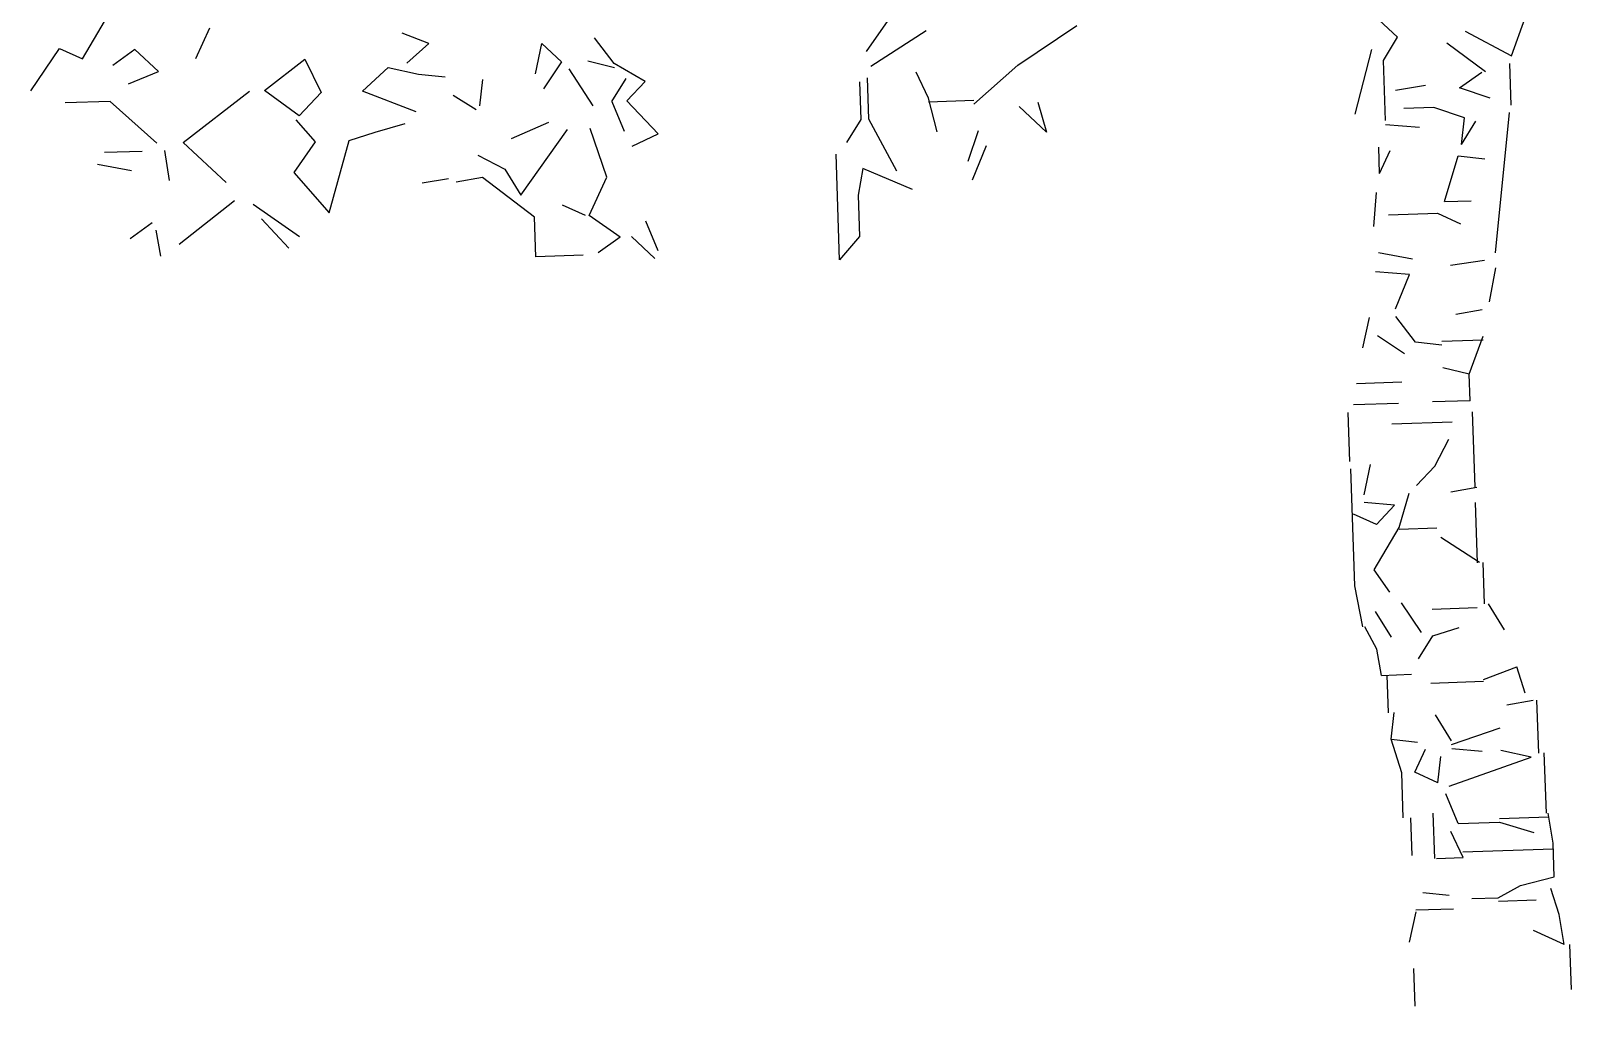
# Model space of a CAD drawing. Header units: inches. Extents: x -241 to -33, y 8 to 217.
# Drawn here: x -208.4 to -126.6, y 8.1 to 59.9 of the extents above; entities that cross this region are included whole.
import ezdxf

# ---------------------------------------------------------------- set-up
doc = ezdxf.new("R2010")
doc.units = ezdxf.units.IN
doc.header["$MEASUREMENT"] = 0
doc.layers.add('cben.net', color=7, linetype='Continuous')

# ---------------------------------------------------------------- blocks, each defined once
blk = doc.blocks.new('A$C18E60CC8')
at = {"layer": 'cben.net', "color": 3, "linetype": 'Continuous'}
for p, q in [((34.887, 50.24), (36.685, 53.302)), ((34.887, 50.24), (36.685, 53.302)), ((34.887, 50.24), (36.685, 53.302)), ((34.887, 50.24), (36.685, 53.302)), ((104.691, 51.398), (103.449, 52.555)), ((104.691, 51.398), (103.449, 52.555)), ((104.691, 51.398), (103.449, 52.555)), ((104.691, 51.398), (103.449, 52.555)), ((104.691, 51.398), (103.449, 52.555)), ((104.691, 51.398), (103.449, 52.555)), ((104.691, 51.398), (103.449, 52.555)), ((110.726, 50.4), (111.458, 52.427)), ((110.726, 50.4), (111.458, 52.427)), ((110.726, 50.4), (111.458, 52.427)), ((110.726, 50.4), (111.458, 52.427)), ((41.636, 51.87), (40.891, 50.242)), ((53.271, 51.061), (51.852, 51.614)), ((76.5, 50.645), (77.644, 52.284)), ((76.5, 50.645), (77.644, 52.284)), ((76.725, 49.852), (79.662, 51.751)), ((76.725, 49.852), (79.662, 51.751)), ((84.529, 49.916), (87.658, 52.022)), ((84.529, 49.916), (87.658, 52.022)), ((108.281, 51.718), (110.726, 50.4)), ((108.281, 51.718), (110.726, 50.4)), ((32.144, 48.547), (33.669, 50.799)), ((32.144, 48.547), (33.669, 50.799)), ((32.144, 48.547), (33.669, 50.799)), ((32.144, 48.547), (33.669, 50.799)), ((33.669, 50.799), (34.887, 50.24)), ((33.669, 50.799), (34.887, 50.24)), ((33.669, 50.799), (34.887, 50.24)), ((33.669, 50.799), (34.887, 50.24)), ((33.669, 50.799), (34.887, 50.24)), ((33.669, 50.799), (34.887, 50.24)), ((33.669, 50.799), (34.887, 50.24)), ((37.674, 50.735), (36.5, 49.894)), ((38.914, 49.576), (37.674, 50.735)), ((38.914, 49.576), (37.674, 50.735)), ((52.106, 50.021), (53.271, 51.061)), ((52.106, 50.021), (53.271, 51.061)), ((58.929, 49.451), (59.275, 51.063)), ((58.929, 49.451), (59.275, 51.063)), ((58.929, 49.451), (59.275, 51.063)), ((59.275, 51.063), (60.308, 50.098)), ((63.113, 49.993), (62.065, 51.357)), ((63.113, 49.993), (62.065, 51.357)), ((63.113, 49.993), (62.065, 51.357)), ((63.113, 49.993), (62.065, 51.357)), ((63.113, 49.993), (62.065, 51.357)), ((63.113, 49.993), (62.065, 51.357)), ((63.113, 49.993), (62.065, 51.357)), ((63.113, 49.993), (62.065, 51.357)), ((63.113, 49.993), (62.065, 51.357)), ((63.113, 49.993), (62.065, 51.357)), ((63.113, 49.993), (62.065, 51.357)), ((63.113, 49.993), (62.065, 51.357)), ((63.113, 49.993), (62.065, 51.357)), ((103.31, 50.75), (102.426, 47.318)), ((103.31, 50.75), (102.426, 47.318)), ((103.31, 50.75), (102.426, 47.318)), ((103.31, 50.75), (102.426, 47.318)), ((103.31, 50.75), (102.426, 47.318)), ((103.31, 50.75), (102.426, 47.318)), ((103.31, 50.75), (102.426, 47.318)), ((103.31, 50.75), (102.426, 47.318)), ((103.31, 50.75), (102.426, 47.318)), ((103.31, 50.75), (102.426, 47.318)), ((103.31, 50.75), (102.426, 47.318)), ((103.31, 50.75), (102.426, 47.318)), ((103.31, 50.75), (102.426, 47.318)), ((103.931, 50.169), (104.691, 51.398)), ((103.931, 50.169), (104.691, 51.398)), ((103.931, 50.169), (104.691, 51.398)), ((103.931, 50.169), (104.691, 51.398)), ((109.354, 49.552), (107.3, 51.085)), ((109.354, 49.552), (107.3, 51.085)), ((109.354, 49.552), (107.3, 51.085)), ((109.354, 49.552), (107.3, 51.085)), ((109.354, 49.552), (107.3, 51.085)), ((109.354, 49.552), (107.3, 51.085)), ((109.354, 49.552), (107.3, 51.085)), ((109.354, 49.552), (107.3, 51.085)), ((109.354, 49.552), (107.3, 51.085)), ((109.354, 49.552), (107.3, 51.085)), ((109.354, 49.552), (107.3, 51.085)), ((109.354, 49.552), (107.3, 51.085)), ((44.55, 48.565), (46.696, 50.239)), ((44.55, 48.565), (46.696, 50.239)), ((44.55, 48.565), (46.696, 50.239)), ((46.696, 50.239), (47.556, 48.468)), ((46.696, 50.239), (47.556, 48.468)), ((46.696, 50.239), (47.556, 48.468)), ((46.696, 50.239), (47.556, 48.468)), ((46.696, 50.239), (47.556, 48.468)), ((46.696, 50.239), (47.556, 48.468)), ((46.696, 50.239), (47.556, 48.468)), ((46.696, 50.239), (47.556, 48.468)), ((46.696, 50.239), (47.556, 48.468)), ((46.696, 50.239), (47.556, 48.468)), ((60.308, 50.098), (59.355, 48.664)), ((61.707, 50.145), (63.118, 49.794)), ((61.707, 50.145), (63.118, 49.794)), ((61.707, 50.145), (63.118, 49.794)), ((61.707, 50.145), (63.118, 49.794)), ((61.707, 50.145), (63.118, 49.794)), ((61.707, 50.145), (63.118, 49.794)), ((61.707, 50.145), (63.118, 49.794)), ((61.707, 50.145), (63.118, 49.794)), ((61.707, 50.145), (63.118, 49.794)), ((61.707, 50.145), (63.118, 49.794)), ((61.707, 50.145), (63.118, 49.794)), ((61.707, 50.145), (63.118, 49.794)), ((61.707, 50.145), (63.118, 49.794)), ((61.707, 50.145), (63.118, 49.794)), ((61.707, 50.145), (63.118, 49.794)), ((64.746, 49.048), (63.113, 49.993)), ((64.746, 49.048), (63.113, 49.993)), ((64.746, 49.048), (63.113, 49.993)), ((64.746, 49.048), (63.113, 49.993)), ((64.746, 49.048), (63.113, 49.993)), ((64.746, 49.048), (63.113, 49.993)), ((64.746, 49.048), (63.113, 49.993)), ((64.746, 49.048), (63.113, 49.993)), ((64.746, 49.048), (63.113, 49.993)), ((64.746, 49.048), (63.113, 49.993)), ((64.746, 49.048), (63.113, 49.993)), ((82.196, 47.836), (84.529, 49.916)), ((82.196, 47.836), (84.529, 49.916)), ((82.196, 47.836), (84.529, 49.916)), ((82.196, 47.836), (84.529, 49.916)), ((82.196, 47.836), (84.529, 49.916)), ((82.196, 47.836), (84.529, 49.916)), ((82.196, 47.836), (84.529, 49.916)), ((82.196, 47.836), (84.529, 49.916)), ((82.196, 47.836), (84.529, 49.916)), ((82.196, 47.836), (84.529, 49.916)), ((104.039, 46.972), (103.931, 50.169)), ((104.039, 46.972), (103.931, 50.169)), ((104.039, 46.972), (103.931, 50.169)), ((104.039, 46.972), (103.931, 50.169)), ((104.039, 46.972), (103.931, 50.169)), ((104.039, 46.972), (103.931, 50.169)), ((104.039, 46.972), (103.931, 50.169)), ((104.039, 46.972), (103.931, 50.169)), ((104.039, 46.972), (103.931, 50.169)), ((104.039, 46.972), (103.931, 50.169)), ((104.039, 46.972), (103.931, 50.169)), ((104.039, 46.972), (103.931, 50.169)), ((104.039, 46.972), (103.931, 50.169)), ((104.039, 46.972), (103.931, 50.169)), ((104.039, 46.972), (103.931, 50.169)), ((104.039, 46.972), (103.931, 50.169)), ((110.715, 47.798), (110.64, 49.997)), ((110.715, 47.798), (110.64, 49.997)), ((110.715, 47.798), (110.64, 49.997)), ((110.715, 47.798), (110.64, 49.997)), ((110.715, 47.798), (110.64, 49.997)), ((37.333, 48.922), (38.914, 49.576)), ((37.333, 48.922), (38.914, 49.576)), ((37.333, 48.922), (38.914, 49.576)), ((49.753, 48.541), (51.114, 49.788)), ((49.753, 48.541), (51.114, 49.788)), ((49.753, 48.541), (51.114, 49.788)), ((49.753, 48.541), (51.114, 49.788)), ((49.753, 48.541), (51.114, 49.788)), ((51.114, 49.788), (52.727, 49.442)), ((51.114, 49.788), (52.727, 49.442)), ((51.114, 49.788), (52.727, 49.442)), ((51.114, 49.788), (52.727, 49.442)), ((51.114, 49.788), (52.727, 49.442)), ((51.114, 49.788), (52.727, 49.442)), ((51.114, 49.788), (52.727, 49.442)), ((51.114, 49.788), (52.727, 49.442)), ((51.114, 49.788), (52.727, 49.442)), ((52.727, 49.442), (54.131, 49.288)), ((52.727, 49.442), (54.131, 49.288)), ((55.984, 47.75), (56.136, 49.156)), ((55.984, 47.75), (56.136, 49.156)), ((55.984, 47.75), (56.136, 49.156)), ((61.989, 47.752), (60.721, 49.713)), ((61.989, 47.752), (60.721, 49.713)), ((61.989, 47.752), (60.721, 49.713)), ((61.989, 47.752), (60.721, 49.713)), ((61.989, 47.752), (60.721, 49.713)), ((61.989, 47.752), (60.721, 49.713)), ((61.989, 47.752), (60.721, 49.713)), ((62.981, 47.986), (63.739, 49.213)), ((62.981, 47.986), (63.739, 49.213)), ((62.981, 47.986), (63.739, 49.213)), ((62.981, 47.986), (63.739, 49.213)), ((62.981, 47.986), (63.739, 49.213)), ((62.981, 47.986), (63.739, 49.213)), ((62.981, 47.986), (63.739, 49.213)), ((62.981, 47.986), (63.739, 49.213)), ((62.981, 47.986), (63.739, 49.213)), ((62.981, 47.986), (63.739, 49.213)), ((76.62, 47.047), (76.547, 49.244)), ((76.62, 47.047), (76.547, 49.244)), ((76.62, 47.047), (76.547, 49.244)), ((76.62, 47.047), (76.547, 49.244)), ((76.62, 47.047), (76.547, 49.244)), ((76.62, 47.047), (76.547, 49.244)), ((76.62, 47.047), (76.547, 49.244)), ((76.62, 47.047), (76.547, 49.244)), ((76.62, 47.047), (76.547, 49.244)), ((76.62, 47.047), (76.547, 49.244)), ((76.62, 47.047), (76.547, 49.244)), ((76.62, 47.047), (76.547, 49.244)), ((79.785, 48.155), (79.138, 49.534)), ((79.785, 48.155), (79.138, 49.534)), ((79.785, 48.155), (79.138, 49.534)), ((79.785, 48.155), (79.138, 49.534)), ((107.981, 48.708), (109.155, 49.545)), ((107.981, 48.708), (109.155, 49.545)), ((107.981, 48.708), (109.155, 49.545)), ((107.981, 48.708), (109.155, 49.545)), ((107.981, 48.708), (109.155, 49.545)), ((107.981, 48.708), (109.155, 49.545)), ((40.239, 45.818), (43.749, 48.538)), ((40.239, 45.818), (43.749, 48.538)), ((40.239, 45.818), (43.749, 48.538)), ((40.239, 45.818), (43.749, 48.538)), ((40.239, 45.818), (43.749, 48.538)), ((40.239, 45.818), (43.749, 48.538)), ((40.239, 45.818), (43.749, 48.538)), ((40.239, 45.818), (43.749, 48.538)), ((40.239, 45.818), (43.749, 48.538)), ((40.239, 45.818), (43.749, 48.538)), ((46.395, 47.227), (44.55, 48.565)), ((46.395, 47.227), (44.55, 48.565)), ((46.395, 47.227), (44.55, 48.565)), ((46.395, 47.227), (44.55, 48.565)), ((46.395, 47.227), (44.55, 48.565)), ((47.556, 48.468), (46.395, 47.227)), ((47.556, 48.468), (46.395, 47.227)), ((52.592, 47.435), (49.753, 48.541)), ((52.592, 47.435), (49.753, 48.541)), ((52.592, 47.435), (49.753, 48.541)), ((52.592, 47.435), (49.753, 48.541)), ((52.592, 47.435), (49.753, 48.541)), ((55.79, 47.543), (54.565, 48.303)), ((55.79, 47.543), (54.565, 48.303)), ((55.79, 47.543), (54.565, 48.303)), ((63.779, 48.014), (64.746, 49.048)), ((63.779, 48.014), (64.746, 49.048)), ((76.219, 47.034), (76.152, 49.032)), ((76.219, 47.034), (76.152, 49.032)), ((76.219, 47.034), (76.152, 49.032)), ((76.219, 47.034), (76.152, 49.032)), ((76.219, 47.034), (76.152, 49.032)), ((104.583, 48.593), (106.176, 48.845)), ((104.583, 48.593), (106.176, 48.845)), ((104.583, 48.593), (106.176, 48.845)), ((104.583, 48.593), (106.176, 48.845)), ((109.601, 48.16), (107.981, 48.708)), ((109.601, 48.16), (107.981, 48.708)), ((109.601, 48.16), (107.981, 48.708)), ((109.601, 48.16), (107.981, 48.708)), ((109.601, 48.16), (107.981, 48.708)), ((109.601, 48.16), (107.981, 48.708)), ((36.365, 47.988), (33.966, 47.908)), ((36.365, 47.988), (33.966, 47.908)), ((38.842, 45.771), (36.365, 47.988)), ((38.842, 45.771), (36.365, 47.988)), ((38.842, 45.771), (36.365, 47.988)), ((38.842, 45.771), (36.365, 47.988)), ((38.842, 45.771), (36.365, 47.988)), ((38.842, 45.771), (36.365, 47.988)), ((38.842, 45.771), (36.365, 47.988)), ((38.842, 45.771), (36.365, 47.988)), ((38.842, 45.771), (36.365, 47.988)), ((38.842, 45.771), (36.365, 47.988)), ((38.842, 45.771), (36.365, 47.988)), ((38.842, 45.771), (36.365, 47.988)), ((62.981, 47.986), (63.635, 46.408)), ((62.981, 47.986), (63.635, 46.408)), ((62.981, 47.986), (63.635, 46.408)), ((62.981, 47.986), (63.635, 46.408)), ((65.44, 46.269), (63.779, 48.014)), ((65.44, 46.269), (63.779, 48.014)), ((80.246, 46.37), (79.785, 48.155)), ((80.246, 46.37), (79.785, 48.155)), ((80.246, 46.37), (79.785, 48.155)), ((82.191, 48.036), (79.79, 47.955)), ((82.191, 48.036), (79.79, 47.955)), ((86.049, 46.364), (84.602, 47.715)), ((86.049, 46.364), (84.602, 47.715)), ((86.049, 46.364), (84.602, 47.715)), ((86.049, 46.364), (84.602, 47.715)), ((86.049, 46.364), (84.602, 47.715)), ((85.594, 47.952), (86.049, 46.364)), ((85.594, 47.952), (86.049, 46.364)), ((85.594, 47.952), (86.049, 46.364)), ((85.594, 47.952), (86.049, 46.364)), ((85.594, 47.952), (86.049, 46.364)), ((106.617, 47.659), (105.018, 47.606)), ((106.617, 47.659), (105.018, 47.606)), ((106.617, 47.659), (105.018, 47.606)), ((108.235, 47.115), (106.617, 47.659)), ((108.235, 47.115), (106.617, 47.659)), ((46.203, 47.02), (47.243, 45.855)), ((46.203, 47.02), (47.243, 45.855)), ((46.203, 47.02), (47.243, 45.855)), ((46.203, 47.02), (47.243, 45.855)), ((50.429, 46.362), (52.015, 46.816)), ((50.429, 46.362), (52.015, 46.816)), ((50.429, 46.362), (52.015, 46.816)), ((50.429, 46.362), (52.015, 46.816)), ((50.429, 46.362), (52.015, 46.816)), ((50.429, 46.362), (52.015, 46.816)), ((50.429, 46.362), (52.015, 46.816)), ((50.429, 46.362), (52.015, 46.816)), ((59.615, 46.871), (57.643, 46.005)), ((59.615, 46.871), (57.643, 46.005)), ((59.615, 46.871), (57.643, 46.005)), ((59.615, 46.871), (57.643, 46.005)), ((59.615, 46.871), (57.643, 46.005)), ((59.615, 46.871), (57.643, 46.005)), ((59.615, 46.871), (57.643, 46.005)), ((59.615, 46.871), (57.643, 46.005)), ((59.615, 46.871), (57.643, 46.005)), ((59.615, 46.871), (57.643, 46.005)), ((75.461, 45.807), (76.219, 47.034)), ((75.461, 45.807), (76.219, 47.034)), ((75.461, 45.807), (76.219, 47.034)), ((75.461, 45.807), (76.219, 47.034)), ((75.461, 45.807), (76.219, 47.034)), ((78.113, 44.297), (76.62, 47.047)), ((78.113, 44.297), (76.62, 47.047)), ((78.113, 44.297), (76.62, 47.047)), ((104.046, 46.772), (105.851, 46.633)), ((104.046, 46.772), (105.851, 46.633)), ((108.083, 45.707), (108.235, 47.115)), ((108.083, 45.707), (108.235, 47.115)), ((108.083, 45.707), (108.235, 47.115)), ((108.083, 45.707), (108.235, 47.115)), ((108.083, 45.707), (108.235, 47.115)), ((108.083, 45.707), (108.842, 46.935)), ((108.083, 45.707), (108.842, 46.935)), ((108.083, 45.707), (108.842, 46.935)), ((109.878, 39.966), (110.627, 47.395)), ((109.878, 39.966), (110.627, 47.395)), ((109.878, 39.966), (110.627, 47.395)), ((109.878, 39.966), (110.627, 47.395)), ((109.878, 39.966), (110.627, 47.395)), ((109.878, 39.966), (110.627, 47.395)), ((109.878, 39.966), (110.627, 47.395)), ((109.878, 39.966), (110.627, 47.395)), ((109.878, 39.966), (110.627, 47.395)), ((42.513, 43.693), (40.239, 45.818)), ((42.513, 43.693), (40.239, 45.818)), ((42.513, 43.693), (40.239, 45.818)), ((42.513, 43.693), (40.239, 45.818)), ((42.513, 43.693), (40.239, 45.818)), ((42.513, 43.693), (40.239, 45.818)), ((47.243, 45.855), (46.099, 44.214)), ((47.243, 45.855), (46.099, 44.214)), ((47.243, 45.855), (46.099, 44.214)), ((47.243, 45.855), (46.099, 44.214)), ((47.243, 45.855), (46.099, 44.214)), ((47.243, 45.855), (46.099, 44.214)), ((47.243, 45.855), (46.099, 44.214)), ((47.243, 45.855), (46.099, 44.214)), ((47.972, 42.076), (49.041, 45.916)), ((47.972, 42.076), (49.041, 45.916)), ((47.972, 42.076), (49.041, 45.916)), ((47.972, 42.076), (49.041, 45.916)), ((49.041, 45.916), (50.429, 46.362)), ((58.147, 43.021), (60.628, 46.507)), ((58.147, 43.021), (60.628, 46.507)), ((58.147, 43.021), (60.628, 46.507)), ((58.147, 43.021), (60.628, 46.507)), ((58.147, 43.021), (60.628, 46.507)), ((58.147, 43.021), (60.628, 46.507)), ((62.715, 43.976), (61.829, 46.547)), ((62.715, 43.976), (61.829, 46.547)), ((62.715, 43.976), (61.829, 46.547)), ((62.715, 43.976), (61.829, 46.547)), ((62.715, 43.976), (61.829, 46.547)), ((62.715, 43.976), (61.829, 46.547)), ((62.715, 43.976), (61.829, 46.547)), ((62.715, 43.976), (61.829, 46.547)), ((62.715, 43.976), (61.829, 46.547)), ((62.715, 43.976), (61.829, 46.547)), ((62.715, 43.976), (61.829, 46.547)), ((62.715, 43.976), (61.829, 46.547)), ((64.059, 45.623), (65.44, 46.269)), ((64.059, 45.623), (65.44, 46.269)), ((64.059, 45.623), (65.44, 46.269)), ((64.059, 45.623), (65.44, 46.269)), ((64.059, 45.623), (65.44, 46.269)), ((64.059, 45.623), (65.44, 46.269)), ((64.059, 45.623), (65.44, 46.269)), ((64.059, 45.623), (65.44, 46.269)), ((64.059, 45.623), (65.44, 46.269)), ((64.059, 45.623), (65.44, 46.269)), ((64.059, 45.623), (65.44, 46.269)), ((64.059, 45.623), (65.44, 46.269)), ((81.898, 44.822), (82.443, 46.443)), ((81.898, 44.822), (82.443, 46.443)), ((81.898, 44.822), (82.443, 46.443)), ((38.057, 45.342), (36.057, 45.276)), ((38.057, 45.342), (36.057, 45.276)), ((38.057, 45.342), (36.057, 45.276)), ((38.057, 45.342), (36.057, 45.276)), ((38.057, 45.342), (36.057, 45.276)), ((38.057, 45.342), (36.057, 45.276)), ((38.057, 45.342), (36.057, 45.276)), ((38.057, 45.342), (36.057, 45.276)), ((39.509, 43.793), (39.254, 45.385)), ((39.509, 43.793), (39.254, 45.385)), ((39.509, 43.793), (39.254, 45.385)), ((39.509, 43.793), (39.254, 45.385)), ((39.509, 43.793), (39.254, 45.385)), ((39.509, 43.793), (39.254, 45.385)), ((39.509, 43.793), (39.254, 45.385)), ((55.873, 45.146), (57.299, 44.394)), ((75.071, 39.589), (74.883, 45.187)), ((82.132, 43.832), (82.872, 45.657)), ((82.132, 43.832), (82.872, 45.657)), ((82.132, 43.832), (82.872, 45.657)), ((82.132, 43.832), (82.872, 45.657)), ((103.733, 44.161), (103.685, 45.558)), ((103.733, 44.161), (103.685, 45.558)), ((103.733, 44.161), (103.685, 45.558)), ((103.733, 44.161), (103.685, 45.558)), ((103.733, 44.161), (104.291, 45.379)), ((103.733, 44.161), (104.291, 45.379)), ((103.733, 44.161), (104.291, 45.379)), ((107.184, 42.676), (107.904, 45.103)), ((107.904, 45.103), (109.31, 44.949)), ((107.904, 45.103), (109.31, 44.949)), ((107.904, 45.103), (109.31, 44.949)), ((107.904, 45.103), (109.31, 44.949)), ((107.904, 45.103), (109.31, 44.949)), ((107.904, 45.103), (109.31, 44.949)), ((107.904, 45.103), (109.31, 44.949)), ((107.904, 45.103), (109.31, 44.949)), ((107.904, 45.103), (109.31, 44.949)), ((107.904, 45.103), (109.31, 44.949)), ((107.904, 45.103), (109.31, 44.949)), ((107.904, 45.103), (109.31, 44.949)), ((107.904, 45.103), (109.31, 44.949)), ((107.904, 45.103), (109.31, 44.949)), ((107.904, 45.103), (109.31, 44.949)), ((35.676, 44.663), (37.489, 44.324)), ((35.676, 44.663), (37.489, 44.324)), ((35.676, 44.663), (37.489, 44.324)), ((35.676, 44.663), (37.489, 44.324)), ((35.676, 44.663), (37.489, 44.324)), ((35.676, 44.663), (37.489, 44.324)), ((35.676, 44.663), (37.489, 44.324)), ((35.676, 44.663), (37.489, 44.324)), ((35.676, 44.663), (37.489, 44.324)), ((35.676, 44.663), (37.489, 44.324)), ((35.676, 44.663), (37.489, 44.324)), ((35.676, 44.663), (37.489, 44.324)), ((35.676, 44.663), (37.489, 44.324)), ((35.676, 44.663), (37.489, 44.324)), ((35.676, 44.663), (37.489, 44.324)), ((46.099, 44.214), (47.972, 42.076)), ((46.099, 44.214), (47.972, 42.076)), ((46.099, 44.214), (47.972, 42.076)), ((46.099, 44.214), (47.972, 42.076)), ((57.299, 44.394), (58.147, 43.021)), ((57.299, 44.394), (58.147, 43.021)), ((57.299, 44.394), (58.147, 43.021)), ((57.299, 44.394), (58.147, 43.021)), ((57.299, 44.394), (58.147, 43.021)), ((57.299, 44.394), (58.147, 43.021)), ((76.307, 44.434), (76.055, 43.024)), ((76.307, 44.434), (76.055, 43.024)), ((76.307, 44.434), (76.055, 43.024)), ((78.946, 43.325), (76.307, 44.434)), ((54.313, 43.892), (52.921, 43.645)), ((54.313, 43.892), (52.921, 43.645)), ((54.313, 43.892), (52.921, 43.645)), ((54.313, 43.892), (52.921, 43.645)), ((54.313, 43.892), (52.921, 43.645)), ((54.313, 43.892), (52.921, 43.645)), ((54.313, 43.892), (52.921, 43.645)), ((56.113, 43.953), (54.721, 43.705)), ((56.113, 43.953), (54.721, 43.705)), ((56.113, 43.953), (54.721, 43.705)), ((56.113, 43.953), (54.721, 43.705)), ((56.113, 43.953), (54.721, 43.705)), ((56.113, 43.953), (54.721, 43.705)), ((56.113, 43.953), (54.721, 43.705)), ((58.885, 41.845), (56.113, 43.953)), ((58.885, 41.845), (56.113, 43.953)), ((58.885, 41.845), (56.113, 43.953)), ((58.885, 41.845), (56.113, 43.953)), ((58.885, 41.845), (56.113, 43.953)), ((61.785, 41.944), (62.715, 43.976)), ((61.785, 41.944), (62.715, 43.976)), ((61.785, 41.944), (62.715, 43.976)), ((42.947, 42.708), (40.023, 40.408)), ((43.953, 42.541), (46.412, 40.823)), ((43.953, 42.541), (46.412, 40.823)), ((76.055, 43.024), (76.13, 40.827)), ((76.055, 43.024), (76.13, 40.827)), ((76.055, 43.024), (76.13, 40.827)), ((103.429, 41.347), (103.566, 43.152)), ((103.429, 41.347), (103.566, 43.152)), ((103.429, 41.347), (103.566, 43.152)), ((107.184, 42.676), (108.585, 42.724)), ((107.184, 42.676), (108.585, 42.724)), ((107.184, 42.676), (108.585, 42.724)), ((107.184, 42.676), (108.585, 42.724)), ((107.184, 42.676), (108.585, 42.724)), ((107.184, 42.676), (108.585, 42.724)), ((107.184, 42.676), (108.585, 42.724)), ((107.184, 42.676), (108.585, 42.724)), ((107.184, 42.676), (108.585, 42.724)), ((45.833, 40.203), (44.381, 41.755)), ((45.833, 40.203), (44.381, 41.755)), ((45.833, 40.203), (44.381, 41.755)), ((45.833, 40.203), (44.381, 41.755)), ((45.833, 40.203), (44.381, 41.755)), ((45.833, 40.203), (44.381, 41.755)), ((45.833, 40.203), (44.381, 41.755)), ((45.833, 40.203), (44.381, 41.755)), ((45.833, 40.203), (44.381, 41.755)), ((45.833, 40.203), (44.381, 41.755)), ((45.833, 40.203), (44.381, 41.755)), ((45.833, 40.203), (44.381, 41.755)), ((45.833, 40.203), (44.381, 41.755)), ((45.833, 40.203), (44.381, 41.755)), ((45.833, 40.203), (44.381, 41.755)), ((45.833, 40.203), (44.381, 41.755)), ((45.833, 40.203), (44.381, 41.755)), ((45.833, 40.203), (44.381, 41.755)), ((45.833, 40.203), (44.381, 41.755)), ((45.833, 40.203), (44.381, 41.755)), ((58.956, 39.747), (58.885, 41.845)), ((58.956, 39.747), (58.885, 41.845)), ((58.956, 39.747), (58.885, 41.845)), ((58.956, 39.747), (58.885, 41.845)), ((58.956, 39.747), (58.885, 41.845)), ((58.956, 39.747), (58.885, 41.845)), ((58.956, 39.747), (58.885, 41.845)), ((58.956, 39.747), (58.885, 41.845)), ((61.584, 41.937), (60.364, 42.495)), ((61.584, 41.937), (60.364, 42.495)), ((61.584, 41.937), (60.364, 42.495)), ((61.584, 41.937), (60.364, 42.495)), ((61.584, 41.937), (60.364, 42.495)), ((63.422, 40.798), (61.785, 41.944)), ((63.422, 40.798), (61.785, 41.944)), ((63.422, 40.798), (61.785, 41.944)), ((63.422, 40.798), (61.785, 41.944)), ((63.422, 40.798), (61.785, 41.944)), ((104.207, 41.975), (106.805, 42.063)), ((104.207, 41.975), (106.805, 42.063)), ((106.805, 42.063), (108.025, 41.503)), ((106.805, 42.063), (108.025, 41.503)), ((106.805, 42.063), (108.025, 41.503)), ((106.805, 42.063), (108.025, 41.503)), ((106.805, 42.063), (108.025, 41.503)), ((106.805, 42.063), (108.025, 41.503)), ((106.805, 42.063), (108.025, 41.503)), ((106.805, 42.063), (108.025, 41.503)), ((106.805, 42.063), (108.025, 41.503)), ((106.805, 42.063), (108.025, 41.503)), ((106.805, 42.063), (108.025, 41.503)), ((106.805, 42.063), (108.025, 41.503)), ((106.805, 42.063), (108.025, 41.503)), ((106.805, 42.063), (108.025, 41.503)), ((106.805, 42.063), (108.025, 41.503)), ((106.805, 42.063), (108.025, 41.503)), ((106.805, 42.063), (108.025, 41.503)), ((106.805, 42.063), (108.025, 41.503)), ((106.805, 42.063), (108.025, 41.503)), ((106.805, 42.063), (108.025, 41.503)), ((37.412, 40.719), (38.582, 41.559)), ((37.412, 40.719), (38.582, 41.559)), ((37.412, 40.719), (38.582, 41.559)), ((37.412, 40.719), (38.582, 41.559)), ((37.412, 40.719), (38.582, 41.559)), ((37.412, 40.719), (38.582, 41.559)), ((37.412, 40.719), (38.582, 41.559)), ((39.044, 39.774), (38.798, 41.168)), ((39.044, 39.774), (38.798, 41.168)), ((39.044, 39.774), (38.798, 41.168)), ((39.044, 39.774), (38.798, 41.168)), ((65.449, 40.065), (64.796, 41.644)), ((65.449, 40.065), (64.796, 41.644)), ((65.449, 40.065), (64.796, 41.644)), ((65.449, 40.065), (64.796, 41.644)), ((65.449, 40.065), (64.796, 41.644)), ((65.449, 40.065), (64.796, 41.644)), ((65.449, 40.065), (64.796, 41.644)), ((65.449, 40.065), (64.796, 41.644)), ((65.449, 40.065), (64.796, 41.644)), ((65.449, 40.065), (64.796, 41.644)), ((65.449, 40.065), (64.796, 41.644)), ((63.422, 40.798), (62.25, 39.957)), ((63.422, 40.798), (62.25, 39.957)), ((63.422, 40.798), (62.25, 39.957)), ((63.422, 40.798), (62.25, 39.957)), ((63.422, 40.798), (62.25, 39.957)), ((64.023, 40.818), (65.262, 39.659)), ((64.023, 40.818), (65.262, 39.659)), ((64.023, 40.818), (65.262, 39.659)), ((64.023, 40.818), (65.262, 39.659)), ((76.13, 40.827), (75.071, 39.589)), ((76.13, 40.827), (75.071, 39.589)), ((76.13, 40.827), (75.071, 39.589)), ((76.13, 40.827), (75.071, 39.589)), ((76.13, 40.827), (75.071, 39.589)), ((76.13, 40.827), (75.071, 39.589)), ((76.13, 40.827), (75.071, 39.589)), ((61.454, 39.831), (58.956, 39.747)), ((61.454, 39.831), (58.956, 39.747)), ((61.454, 39.831), (58.956, 39.747)), ((61.454, 39.831), (58.956, 39.747)), ((61.454, 39.831), (58.956, 39.747)), ((105.487, 39.617), (103.674, 39.955)), ((105.487, 39.617), (103.674, 39.955)), ((105.487, 39.617), (103.674, 39.955)), ((105.487, 39.617), (103.674, 39.955)), ((105.487, 39.617), (103.674, 39.955)), ((105.487, 39.617), (103.674, 39.955)), ((105.487, 39.617), (103.674, 39.955)), ((109.292, 39.545), (107.499, 39.285)), ((105.315, 38.809), (103.51, 38.95)), ((105.315, 38.809), (103.51, 38.95)), ((105.315, 38.809), (103.51, 38.95)), ((105.315, 38.809), (103.51, 38.95)), ((105.315, 38.809), (103.51, 38.95)), ((104.575, 36.984), (105.315, 38.809)), ((104.575, 36.984), (105.315, 38.809)), ((104.575, 36.984), (105.315, 38.809)), ((109.567, 37.354), (109.905, 39.166)), ((109.567, 37.354), (109.905, 39.166)), ((109.567, 37.354), (109.905, 39.166)), ((109.567, 37.354), (109.905, 39.166)), ((109.567, 37.354), (109.905, 39.166)), ((109.567, 37.354), (109.905, 39.166)), ((109.18, 36.94), (107.787, 36.693)), ((109.18, 36.94), (107.787, 36.693)), ((109.18, 36.94), (107.787, 36.693)), ((109.18, 36.94), (107.787, 36.693)), ((109.18, 36.94), (107.787, 36.693)), ((109.18, 36.94), (107.787, 36.693)), ((102.845, 34.926), (103.189, 36.537)), ((102.845, 34.926), (103.189, 36.537)), ((102.845, 34.926), (103.189, 36.537)), ((102.845, 34.926), (103.189, 36.537)), ((102.845, 34.926), (103.189, 36.537)), ((105.635, 35.219), (104.59, 36.584)), ((105.635, 35.219), (104.59, 36.584)), ((105.635, 35.219), (104.59, 36.584)), ((105.055, 34.6), (103.623, 35.552)), ((105.055, 34.6), (103.623, 35.552)), ((105.055, 34.6), (103.623, 35.552)), ((105.055, 34.6), (103.623, 35.552)), ((107.042, 35.067), (105.635, 35.219)), ((107.042, 35.067), (105.635, 35.219)), ((107.042, 35.067), (105.635, 35.219)), ((107.042, 35.067), (105.635, 35.219)), ((107.036, 35.266), (109.233, 35.339)), ((107.036, 35.266), (109.233, 35.339)), ((107.036, 35.266), (109.233, 35.339)), ((107.036, 35.266), (109.233, 35.339)), ((107.036, 35.266), (109.233, 35.339)), ((107.036, 35.266), (109.233, 35.339)), ((107.036, 35.266), (109.233, 35.339)), ((107.036, 35.266), (109.233, 35.339)), ((107.036, 35.266), (109.233, 35.339)), ((107.036, 35.266), (109.233, 35.339)), ((108.494, 33.514), (109.226, 35.541)), ((108.494, 33.514), (109.226, 35.541)), ((108.494, 33.514), (109.226, 35.541)), ((108.494, 33.514), (109.226, 35.541)), ((108.494, 33.514), (109.226, 35.541)), ((108.494, 33.514), (109.226, 35.541)), ((108.494, 33.514), (109.226, 35.541)), ((108.494, 33.514), (109.226, 35.541)), ((108.494, 33.514), (107.084, 33.867)), ((104.907, 33.093), (102.508, 33.012)), ((104.907, 33.093), (102.508, 33.012)), ((104.907, 33.093), (102.508, 33.012)), ((104.907, 33.093), (102.508, 33.012)), ((104.907, 33.093), (102.508, 33.012)), ((104.907, 33.093), (102.508, 33.012)), ((104.907, 33.093), (102.508, 33.012)), ((104.907, 33.093), (102.508, 33.012)), ((104.907, 33.093), (102.508, 33.012)), ((108.541, 32.117), (108.494, 33.514)), ((102.345, 31.906), (104.744, 31.989)), ((102.345, 31.906), (104.744, 31.989)), ((102.345, 31.906), (104.744, 31.989)), ((102.345, 31.906), (104.744, 31.989)), ((108.541, 32.117), (106.544, 32.049)), ((108.541, 32.117), (106.544, 32.049)), ((108.541, 32.117), (106.544, 32.049)), ((108.541, 32.117), (106.544, 32.049)), ((108.541, 32.117), (106.544, 32.049)), ((108.541, 32.117), (106.544, 32.049)), ((102.147, 28.898), (102.059, 31.496)), ((102.147, 28.898), (102.059, 31.496)), ((102.147, 28.898), (102.059, 31.496)), ((102.147, 28.898), (102.059, 31.496)), ((108.798, 27.523), (108.662, 31.52)), ((108.798, 27.523), (108.662, 31.52)), ((108.798, 27.523), (108.662, 31.52)), ((108.798, 27.523), (108.662, 31.52)), ((108.798, 27.523), (108.662, 31.52)), ((108.798, 27.523), (108.662, 31.52)), ((108.798, 27.523), (108.662, 31.52)), ((108.798, 27.523), (108.662, 31.52)), ((108.798, 27.523), (108.662, 31.52)), ((108.798, 27.523), (108.662, 31.52)), ((107.58, 30.983), (104.381, 30.875)), ((107.58, 30.983), (104.381, 30.875)), ((107.58, 30.983), (104.381, 30.875)), ((107.58, 30.983), (104.381, 30.875)), ((107.58, 30.983), (104.381, 30.875)), ((107.58, 30.983), (104.381, 30.875)), ((107.58, 30.983), (104.381, 30.875)), ((107.58, 30.983), (104.381, 30.875)), ((107.58, 30.983), (104.381, 30.875)), ((107.58, 30.983), (104.381, 30.875)), ((107.58, 30.983), (104.381, 30.875)), ((106.659, 28.651), (107.411, 30.077)), ((106.659, 28.651), (107.411, 30.077)), ((106.659, 28.651), (107.411, 30.077)), ((106.659, 28.651), (107.411, 30.077)), ((106.659, 28.651), (107.411, 30.077)), ((106.659, 28.651), (107.411, 30.077)), ((106.659, 28.651), (107.411, 30.077)), ((106.659, 28.651), (107.411, 30.077)), ((102.909, 27.122), (103.253, 28.735)), ((102.909, 27.122), (103.253, 28.735)), ((102.909, 27.122), (103.253, 28.735)), ((102.909, 27.122), (103.253, 28.735)), ((102.909, 27.122), (103.253, 28.735)), ((102.909, 27.122), (103.253, 28.735)), ((102.909, 27.122), (103.253, 28.735)), ((102.909, 27.122), (103.253, 28.735)), ((102.909, 27.122), (103.253, 28.735)), ((102.909, 27.122), (103.253, 28.735)), ((102.909, 27.122), (103.253, 28.735)), ((102.909, 27.122), (103.253, 28.735)), ((102.909, 27.122), (103.253, 28.735)), ((102.909, 27.122), (103.253, 28.735)), ((102.909, 27.122), (103.253, 28.735)), ((105.692, 27.618), (106.659, 28.651)), ((105.692, 27.618), (106.659, 28.651)), ((105.692, 27.618), (106.659, 28.651)), ((105.692, 27.618), (106.659, 28.651)), ((105.692, 27.618), (106.659, 28.651)), ((102.42, 22.304), (102.211, 28.5)), ((102.42, 22.304), (102.211, 28.5)), ((102.42, 22.304), (102.211, 28.5)), ((102.42, 22.304), (102.211, 28.5)), ((102.42, 22.304), (102.211, 28.5)), ((102.42, 22.304), (102.211, 28.5)), ((104.767, 25.384), (105.306, 27.204)), ((104.767, 25.384), (105.306, 27.204)), ((104.767, 25.384), (105.306, 27.204)), ((104.767, 25.384), (105.306, 27.204)), ((104.767, 25.384), (105.306, 27.204)), ((104.767, 25.384), (105.306, 27.204)), ((104.767, 25.384), (105.306, 27.204)), ((104.767, 25.384), (105.306, 27.204)), ((104.767, 25.384), (105.306, 27.204)), ((104.767, 25.384), (105.306, 27.204)), ((104.767, 25.384), (105.306, 27.204)), ((104.767, 25.384), (105.306, 27.204)), ((107.505, 27.277), (108.896, 27.526)), ((107.505, 27.277), (108.896, 27.526)), ((107.505, 27.277), (108.896, 27.526)), ((107.505, 27.277), (108.896, 27.526)), ((107.505, 27.277), (108.896, 27.526)), ((104.526, 26.578), (102.922, 26.722)), ((104.526, 26.578), (102.922, 26.722)), ((104.526, 26.578), (103.561, 25.543)), ((104.526, 26.578), (103.561, 25.543)), ((104.526, 26.578), (103.561, 25.543)), ((104.526, 26.578), (103.561, 25.543)), ((104.526, 26.578), (103.561, 25.543)), ((104.526, 26.578), (103.561, 25.543)), ((108.933, 23.524), (108.825, 26.722)), ((108.933, 23.524), (108.825, 26.722)), ((108.933, 23.524), (108.825, 26.722)), ((108.933, 23.524), (108.825, 26.722)), ((108.933, 23.524), (108.825, 26.722)), ((108.933, 23.524), (108.825, 26.722)), ((108.933, 23.524), (108.825, 26.722)), ((103.561, 25.543), (102.341, 26.104)), ((103.561, 25.543), (102.341, 26.104)), ((103.561, 25.543), (102.341, 26.104)), ((103.561, 25.543), (102.341, 26.104)), ((103.561, 25.543), (102.341, 26.104)), ((103.561, 25.543), (102.341, 26.104)), ((103.442, 23.139), (104.767, 25.384)), ((103.442, 23.139), (104.767, 25.384)), ((103.442, 23.139), (104.767, 25.384)), ((103.442, 23.139), (104.767, 25.384)), ((103.442, 23.139), (104.767, 25.384)), ((103.442, 23.139), (104.767, 25.384)), ((103.442, 23.139), (104.767, 25.384)), ((106.769, 25.353), (104.771, 25.285)), ((106.769, 25.353), (104.771, 25.285)), ((106.769, 25.353), (104.771, 25.285)), ((106.769, 25.353), (104.771, 25.285)), ((106.769, 25.353), (104.771, 25.285)), ((106.769, 25.353), (104.771, 25.285)), ((106.769, 25.353), (104.771, 25.285)), ((109.032, 23.527), (106.987, 24.86)), ((109.032, 23.527), (106.987, 24.86)), ((109.032, 23.527), (106.987, 24.86)), ((104.282, 21.965), (103.442, 23.139)), ((104.282, 21.965), (103.442, 23.139)), ((104.282, 21.965), (103.442, 23.139)), ((104.282, 21.965), (103.442, 23.139)), ((109.307, 21.335), (109.233, 23.535)), ((109.307, 21.335), (109.233, 23.535)), ((109.307, 21.335), (109.233, 23.535)), ((109.307, 21.335), (109.233, 23.535)), ((109.307, 21.335), (109.233, 23.535)), ((109.307, 21.335), (109.233, 23.535)), ((102.845, 20.116), (102.42, 22.304)), ((102.845, 20.116), (102.42, 22.304)), ((105.956, 19.821), (104.903, 21.387)), ((105.956, 19.821), (104.903, 21.387)), ((105.956, 19.821), (104.903, 21.387)), ((105.956, 19.821), (104.903, 21.387)), ((105.956, 19.821), (104.903, 21.387)), ((105.956, 19.821), (104.903, 21.387)), ((110.354, 19.969), (109.506, 21.343)), ((110.354, 19.969), (109.506, 21.343)), ((110.354, 19.969), (109.506, 21.343)), ((104.363, 19.568), (103.517, 20.94)), ((104.363, 19.568), (103.517, 20.94)), ((104.363, 19.568), (103.517, 20.94)), ((104.363, 19.568), (103.517, 20.94)), ((104.363, 19.568), (103.517, 20.94)), ((108.913, 21.121), (106.514, 21.041)), ((108.913, 21.121), (106.514, 21.041)), ((108.913, 21.121), (106.514, 21.041)), ((108.913, 21.121), (106.514, 21.041)), ((103.585, 18.94), (102.944, 20.12)), ((103.585, 18.94), (102.944, 20.12)), ((103.585, 18.94), (102.944, 20.12)), ((103.585, 18.94), (102.944, 20.12)), ((103.585, 18.94), (102.944, 20.12)), ((103.585, 18.94), (102.944, 20.12)), ((103.585, 18.94), (102.944, 20.12)), ((103.585, 18.94), (102.944, 20.12)), ((103.585, 18.94), (102.944, 20.12)), ((103.585, 18.94), (102.944, 20.12)), ((105.804, 18.415), (106.562, 19.642)), ((105.804, 18.415), (106.562, 19.642)), ((105.804, 18.415), (106.562, 19.642)), ((105.804, 18.415), (106.562, 19.642)), ((106.562, 19.642), (107.948, 20.089)), ((106.562, 19.642), (107.948, 20.089)), ((106.562, 19.642), (107.948, 20.089)), ((106.562, 19.642), (107.948, 20.089)), ((106.562, 19.642), (107.948, 20.089)), ((106.562, 19.642), (107.948, 20.089)), ((106.562, 19.642), (107.948, 20.089)), ((106.562, 19.642), (107.948, 20.089)), ((106.562, 19.642), (107.948, 20.089)), ((106.562, 19.642), (107.948, 20.089)), ((103.83, 17.547), (103.585, 18.94)), ((103.83, 17.547), (103.585, 18.94)), ((103.83, 17.547), (103.585, 18.94)), ((103.83, 17.547), (103.585, 18.94)), ((103.83, 17.547), (103.585, 18.94)), ((103.83, 17.547), (103.585, 18.94)), ((109.241, 17.331), (111.019, 17.992)), ((109.241, 17.331), (111.019, 17.992)), ((109.241, 17.331), (111.019, 17.992)), ((109.241, 17.331), (111.019, 17.992)), ((109.241, 17.331), (111.019, 17.992)), ((111.467, 16.606), (111.019, 17.992)), ((111.467, 16.606), (111.019, 17.992)), ((111.467, 16.606), (111.019, 17.992)), ((111.467, 16.606), (111.019, 17.992)), ((111.467, 16.606), (111.019, 17.992)), ((111.467, 16.606), (111.019, 17.992)), ((111.467, 16.606), (111.019, 17.992)), ((111.467, 16.606), (111.019, 17.992)), ((111.467, 16.606), (111.019, 17.992)), ((111.467, 16.606), (111.019, 17.992)), ((111.467, 16.606), (111.019, 17.992)), ((103.83, 17.547), (105.43, 17.602)), ((103.83, 17.547), (105.43, 17.602)), ((103.83, 17.547), (105.43, 17.602)), ((103.83, 17.547), (105.43, 17.602)), ((103.83, 17.547), (105.43, 17.602)), ((104.198, 15.558), (104.13, 17.558)), ((104.198, 15.558), (104.13, 17.558)), ((104.198, 15.558), (104.13, 17.558)), ((104.198, 15.558), (104.13, 17.558)), ((104.198, 15.558), (104.13, 17.558)), ((104.198, 15.558), (104.13, 17.558)), ((106.447, 17.135), (109.244, 17.23)), ((106.447, 17.135), (109.244, 17.23)), ((104.346, 14.165), (104.498, 15.569)), ((104.346, 14.165), (104.498, 15.569)), ((104.346, 14.165), (104.498, 15.569)), ((111.879, 16.219), (110.488, 15.972)), ((111.879, 16.219), (110.488, 15.972)), ((111.879, 16.219), (110.488, 15.972)), ((112.176, 13.427), (112.081, 16.227)), ((112.176, 13.427), (112.081, 16.227)), ((112.176, 13.427), (112.081, 16.227)), ((112.176, 13.427), (112.081, 16.227)), ((112.176, 13.427), (112.081, 16.227)), ((112.176, 13.427), (112.081, 16.227)), ((112.176, 13.427), (112.081, 16.227)), ((112.176, 13.427), (112.081, 16.227)), ((112.176, 13.427), (112.081, 16.227)), ((112.176, 13.427), (112.081, 16.227)), ((112.176, 13.427), (112.081, 16.227)), ((112.176, 13.427), (112.081, 16.227)), ((112.176, 13.427), (112.081, 16.227)), ((112.176, 13.427), (112.081, 16.227)), ((112.176, 13.427), (112.081, 16.227)), ((112.176, 13.427), (112.081, 16.227)), ((112.176, 13.427), (112.081, 16.227)), ((112.176, 13.427), (112.081, 16.227)), ((112.176, 13.427), (112.081, 16.227)), ((112.176, 13.427), (112.081, 16.227)), ((112.176, 13.427), (112.081, 16.227)), ((112.176, 13.427), (112.081, 16.227)), ((112.176, 13.427), (112.081, 16.227)), ((112.176, 13.427), (112.081, 16.227)), ((112.176, 13.427), (112.081, 16.227)), ((112.176, 13.427), (112.081, 16.227)), ((112.176, 13.427), (112.081, 16.227)), ((112.176, 13.427), (112.081, 16.227)), ((112.176, 13.427), (112.081, 16.227)), ((107.551, 14.072), (106.703, 15.445)), ((107.551, 14.072), (106.703, 15.445)), ((107.556, 13.872), (110.129, 14.76)), ((107.556, 13.872), (110.129, 14.76)), ((107.556, 13.872), (110.129, 14.76)), ((107.556, 13.872), (110.129, 14.76)), ((107.556, 13.872), (110.129, 14.76)), ((107.556, 13.872), (110.129, 14.76)), ((107.556, 13.872), (110.129, 14.76)), ((104.907, 12.383), (104.346, 14.165)), ((104.907, 12.383), (104.346, 14.165)), ((104.907, 12.383), (104.346, 14.165)), ((104.907, 12.383), (104.346, 14.165)), ((104.907, 12.383), (104.346, 14.165)), ((104.907, 12.383), (104.346, 14.165)), ((104.907, 12.383), (104.346, 14.165)), ((104.346, 14.165), (105.751, 14.011)), ((104.346, 14.165), (105.751, 14.011)), ((104.346, 14.165), (105.751, 14.011)), ((104.346, 14.165), (105.751, 14.011)), ((104.346, 14.165), (105.751, 14.011)), ((104.346, 14.165), (105.751, 14.011)), ((104.346, 14.165), (105.751, 14.011)), ((104.346, 14.165), (105.751, 14.011)), ((104.346, 14.165), (105.751, 14.011)), ((104.346, 14.165), (105.751, 14.011)), ((104.346, 14.165), (105.751, 14.011)), ((104.346, 14.165), (105.751, 14.011)), ((104.346, 14.165), (105.751, 14.011)), ((104.346, 14.165), (105.751, 14.011)), ((104.346, 14.165), (105.751, 14.011)), ((105.606, 12.405), (106.165, 13.625)), ((105.606, 12.405), (106.165, 13.625)), ((105.606, 12.405), (106.165, 13.625)), ((105.606, 12.405), (106.165, 13.625)), ((105.606, 12.405), (106.165, 13.625)), ((105.606, 12.405), (106.165, 13.625)), ((105.606, 12.405), (106.165, 13.625)), ((105.606, 12.405), (106.165, 13.625)), ((105.606, 12.405), (106.165, 13.625)), ((105.606, 12.405), (106.165, 13.625)), ((105.606, 12.405), (106.165, 13.625)), ((106.824, 11.847), (106.979, 13.251)), ((106.824, 11.847), (106.979, 13.251)), ((106.824, 11.847), (106.979, 13.251)), ((106.824, 11.847), (106.979, 13.251)), ((106.824, 11.847), (106.979, 13.251)), ((107.432, 11.667), (111.782, 13.215)), ((107.432, 11.667), (111.782, 13.215)), ((107.432, 11.667), (111.782, 13.215)), ((107.563, 13.672), (109.169, 13.526)), ((107.563, 13.672), (109.169, 13.526)), ((107.563, 13.672), (109.169, 13.526)), ((107.563, 13.672), (109.169, 13.526)), ((107.563, 13.672), (109.169, 13.526)), ((111.782, 13.215), (110.169, 13.561)), ((111.782, 13.215), (110.169, 13.561)), ((111.782, 13.215), (110.169, 13.561)), ((111.782, 13.215), (110.169, 13.561)), ((112.582, 10.239), (112.474, 13.436)), ((112.582, 10.239), (112.474, 13.436)), ((112.582, 10.239), (112.474, 13.436)), ((112.582, 10.239), (112.474, 13.436)), ((112.582, 10.239), (112.474, 13.436)), ((112.582, 10.239), (112.474, 13.436)), ((112.582, 10.239), (112.474, 13.436)), ((112.582, 10.239), (112.474, 13.436)), ((104.987, 9.983), (104.907, 12.383)), ((104.987, 9.983), (104.907, 12.383)), ((104.987, 9.983), (104.907, 12.383)), ((104.987, 9.983), (104.907, 12.383)), ((104.987, 9.983), (104.907, 12.383)), ((104.987, 9.983), (104.907, 12.383)), ((104.987, 9.983), (104.907, 12.383)), ((104.987, 9.983), (104.907, 12.383)), ((104.987, 9.983), (104.907, 12.383)), ((104.987, 9.983), (104.907, 12.383)), ((104.987, 9.983), (104.907, 12.383)), ((104.987, 9.983), (104.907, 12.383)), ((106.824, 11.847), (105.606, 12.405)), ((106.824, 11.847), (105.606, 12.405)), ((106.824, 11.847), (105.606, 12.405)), ((106.824, 11.847), (105.606, 12.405)), ((106.824, 11.847), (105.606, 12.405)), ((106.824, 11.847), (105.606, 12.405)), ((106.824, 11.847), (105.606, 12.405)), ((106.824, 11.847), (105.606, 12.405)), ((106.824, 11.847), (105.606, 12.405)), ((106.824, 11.847), (105.606, 12.405)), ((106.824, 11.847), (105.606, 12.405)), ((106.824, 11.847), (105.606, 12.405)), ((107.9, 9.681), (107.245, 11.259)), ((107.9, 9.681), (107.245, 11.259)), ((107.9, 9.681), (107.245, 11.259)), ((105.454, 7.998), (105.386, 9.998)), ((105.454, 7.998), (105.386, 9.998)), ((105.454, 7.998), (105.386, 9.998)), ((105.454, 7.998), (105.386, 9.998)), ((105.454, 7.998), (105.386, 9.998)), ((105.454, 7.998), (105.386, 9.998)), ((105.454, 7.998), (105.386, 9.998)), ((105.454, 7.998), (105.386, 9.998)), ((106.661, 7.837), (106.58, 10.237)), ((106.661, 7.837), (106.58, 10.237)), ((106.661, 7.837), (106.58, 10.237)), ((106.661, 7.837), (106.58, 10.237)), ((106.661, 7.837), (106.58, 10.237)), ((106.661, 7.837), (106.58, 10.237)), ((110.09, 9.955), (112.689, 10.043)), ((110.09, 9.955), (112.689, 10.043)), ((110.09, 9.955), (112.689, 10.043)), ((110.09, 9.955), (112.689, 10.043)), ((110.09, 9.955), (112.689, 10.043)), ((110.09, 9.955), (112.689, 10.043)), ((110.09, 9.955), (112.689, 10.043)), ((110.09, 9.955), (112.689, 10.043)), ((110.09, 9.955), (112.689, 10.043)), ((110.09, 9.955), (112.689, 10.043)), ((110.09, 9.955), (112.689, 10.043)), ((110.09, 9.955), (112.689, 10.043)), ((110.09, 9.955), (112.689, 10.043)), ((112.936, 8.65), (112.683, 10.243)), ((112.936, 8.65), (112.683, 10.243)), ((112.936, 8.65), (112.683, 10.243)), ((112.936, 8.65), (112.683, 10.243)), ((112.936, 8.65), (112.683, 10.243)), ((112.936, 8.65), (112.683, 10.243)), ((112.936, 8.65), (112.683, 10.243)), ((108.16, 7.888), (107.512, 9.269)), ((108.16, 7.888), (107.512, 9.269)), ((108.16, 7.888), (107.512, 9.269)), ((108.16, 7.888), (107.512, 9.269)), ((108.16, 7.888), (107.512, 9.269)), ((108.16, 7.888), (107.512, 9.269)), ((108.16, 7.888), (107.512, 9.269)), ((108.16, 7.888), (107.512, 9.269)), ((107.9, 9.681), (110.098, 9.754)), ((107.9, 9.681), (110.098, 9.754)), ((107.9, 9.681), (110.098, 9.754)), ((107.9, 9.681), (110.098, 9.754)), ((107.9, 9.681), (110.098, 9.754)), ((107.9, 9.681), (110.098, 9.754)), ((107.9, 9.681), (110.098, 9.754)), ((107.9, 9.681), (110.098, 9.754)), ((107.9, 9.681), (110.098, 9.754)), ((107.9, 9.681), (110.098, 9.754)), ((107.9, 9.681), (110.098, 9.754)), ((110.098, 9.754), (111.916, 9.218)), ((110.098, 9.754), (111.916, 9.218)), ((110.098, 9.754), (111.916, 9.218)), ((110.098, 9.754), (111.916, 9.218)), ((110.098, 9.754), (111.916, 9.218)), ((110.098, 9.754), (111.916, 9.218)), ((108.149, 8.188), (112.947, 8.35)), ((108.149, 8.188), (112.947, 8.35)), ((108.149, 8.188), (112.947, 8.35)), ((108.149, 8.188), (112.947, 8.35)), ((108.149, 8.188), (112.947, 8.35)), ((108.149, 8.188), (112.947, 8.35)), ((108.149, 8.188), (112.947, 8.35)), ((108.149, 8.188), (112.947, 8.35)), ((108.149, 8.188), (112.947, 8.35)), ((108.149, 8.188), (112.947, 8.35)), ((108.149, 8.188), (112.947, 8.35)), ((108.149, 8.188), (112.947, 8.35)), ((108.149, 8.188), (112.947, 8.35)), ((108.149, 8.188), (112.947, 8.35)), ((108.149, 8.188), (112.947, 8.35)), ((108.149, 8.188), (112.947, 8.35)), ((108.149, 8.188), (112.947, 8.35)), ((108.149, 8.188), (112.947, 8.35)), ((108.149, 8.188), (112.947, 8.35)), ((108.149, 8.188), (112.947, 8.35)), ((112.996, 6.852), (112.936, 8.65)), ((112.996, 6.852), (112.936, 8.65)), ((112.996, 6.852), (112.936, 8.65)), ((112.996, 6.852), (112.936, 8.65)), ((112.996, 6.852), (112.936, 8.65)), ((112.996, 6.852), (112.936, 8.65)), ((106.76, 7.841), (108.16, 7.888)), ((106.76, 7.841), (108.16, 7.888)), ((106.76, 7.841), (108.16, 7.888)), ((106.76, 7.841), (108.16, 7.888)), ((106.76, 7.841), (108.16, 7.888)), ((106.76, 7.841), (108.16, 7.888)), ((106.76, 7.841), (108.16, 7.888)), ((111.211, 6.392), (112.996, 6.852)), ((111.211, 6.392), (112.996, 6.852)), ((111.211, 6.392), (112.996, 6.852)), ((111.211, 6.392), (112.996, 6.852)), ((111.211, 6.392), (112.996, 6.852)), ((111.211, 6.392), (112.996, 6.852)), ((107.428, 5.863), (106.022, 6.015)), ((107.428, 5.863), (106.022, 6.015)), ((107.428, 5.863), (106.022, 6.015)), ((107.428, 5.863), (106.022, 6.015)), ((107.428, 5.863), (106.022, 6.015)), ((107.428, 5.863), (106.022, 6.015)), ((107.428, 5.863), (106.022, 6.015)), ((107.428, 5.863), (106.022, 6.015)), ((107.428, 5.863), (106.022, 6.015)), ((107.428, 5.863), (106.022, 6.015)), ((107.428, 5.863), (106.022, 6.015)), ((107.428, 5.863), (106.022, 6.015)), ((107.428, 5.863), (106.022, 6.015)), ((107.428, 5.863), (106.022, 6.015)), ((108.633, 5.704), (110.034, 5.751)), ((108.633, 5.704), (110.034, 5.751)), ((108.633, 5.704), (110.034, 5.751)), ((110.034, 5.751), (111.211, 6.392)), ((110.034, 5.751), (111.211, 6.392)), ((113.264, 4.86), (112.819, 6.244)), ((113.264, 4.86), (112.819, 6.244)), ((113.264, 4.86), (112.819, 6.244)), ((113.264, 4.86), (112.819, 6.244)), ((113.264, 4.86), (112.819, 6.244)), ((105.656, 5.002), (105.309, 3.389)), ((105.656, 5.002), (105.309, 3.389)), ((105.656, 5.002), (105.309, 3.389)), ((105.656, 5.002), (105.309, 3.389)), ((105.656, 5.002), (105.309, 3.389)), ((105.652, 5.103), (107.651, 5.171)), ((105.652, 5.103), (107.651, 5.171)), ((105.652, 5.103), (107.651, 5.171)), ((105.652, 5.103), (107.651, 5.171)), ((105.652, 5.103), (107.651, 5.171)), ((105.652, 5.103), (107.651, 5.171)), ((105.652, 5.103), (107.651, 5.171)), ((105.652, 5.103), (107.651, 5.171)), ((112.039, 5.62), (110.039, 5.552)), ((112.039, 5.62), (110.039, 5.552)), ((112.039, 5.62), (110.039, 5.552)), ((112.039, 5.62), (110.039, 5.552)), ((112.039, 5.62), (110.039, 5.552)), ((112.039, 5.62), (110.039, 5.552)), ((112.039, 5.62), (110.039, 5.552)), ((112.039, 5.62), (110.039, 5.552)), ((112.039, 5.62), (110.039, 5.552)), ((112.039, 5.62), (110.039, 5.552)), ((112.039, 5.62), (110.039, 5.552)), ((112.039, 5.62), (110.039, 5.552)), ((112.039, 5.62), (110.039, 5.552)), ((112.039, 5.62), (110.039, 5.552)), ((112.039, 5.62), (110.039, 5.552)), ((113.52, 3.267), (113.264, 4.86)), ((113.52, 3.267), (113.264, 4.86)), ((113.52, 3.267), (113.264, 4.86)), ((113.52, 3.267), (113.264, 4.86)), ((113.52, 3.267), (113.264, 4.86)), ((113.52, 3.267), (113.264, 4.86)), ((113.52, 3.267), (113.264, 4.86)), ((113.52, 3.267), (113.264, 4.86)), ((113.52, 3.267), (111.892, 4.014)), ((113.52, 3.267), (111.892, 4.014)), ((113.52, 3.267), (111.892, 4.014)), ((113.52, 3.267), (111.892, 4.014)), ((113.52, 3.267), (111.892, 4.014)), ((113.52, 3.267), (111.892, 4.014)), ((113.52, 3.267), (111.892, 4.014)), ((113.52, 3.267), (111.892, 4.014)), ((113.52, 3.267), (111.892, 4.014)), ((113.52, 3.267), (111.892, 4.014)), ((113.52, 3.267), (111.892, 4.014)), ((113.52, 3.267), (111.892, 4.014)), ((113.52, 3.267), (111.892, 4.014)), ((113.52, 3.267), (111.892, 4.014)), ((113.52, 3.267), (111.892, 4.014)), ((113.52, 3.267), (111.892, 4.014)), ((113.52, 3.267), (111.892, 4.014)), ((113.52, 3.267), (111.892, 4.014)), ((113.52, 3.267), (111.892, 4.014)), ((113.52, 3.267), (111.892, 4.014)), ((113.82, 3.278), (113.901, 0.879)), ((113.82, 3.278), (113.901, 0.879)), ((113.82, 3.278), (113.901, 0.879)), ((113.82, 3.278), (113.901, 0.879)), ((113.82, 3.278), (113.901, 0.879)), ((113.82, 3.278), (113.901, 0.879)), ((113.82, 3.278), (113.901, 0.879)), ((113.82, 3.278), (113.901, 0.879)), ((113.82, 3.278), (113.901, 0.879)), ((113.82, 3.278), (113.901, 0.879)), ((113.82, 3.278), (113.901, 0.879)), ((113.82, 3.278), (113.901, 0.879)), ((113.82, 3.278), (113.901, 0.879)), ((113.82, 3.278), (113.901, 0.879)), ((113.82, 3.278), (113.901, 0.879)), ((113.82, 3.278), (113.901, 0.879)), ((113.82, 3.278), (113.901, 0.879)), ((105.624, 0), (105.558, 1.998)), ((105.624, 0), (105.558, 1.998))]:
    blk.add_line(p, q, dxfattribs=at)

msp = doc.modelspace()

# ---------------------------------------------------------------- block references
at = {"layer": 'cben.net'}
msp.add_blockref('A$C18E60CC8', (-240.52, 8.124), dxfattribs=at)

doc.saveas('drawing.dxf')
